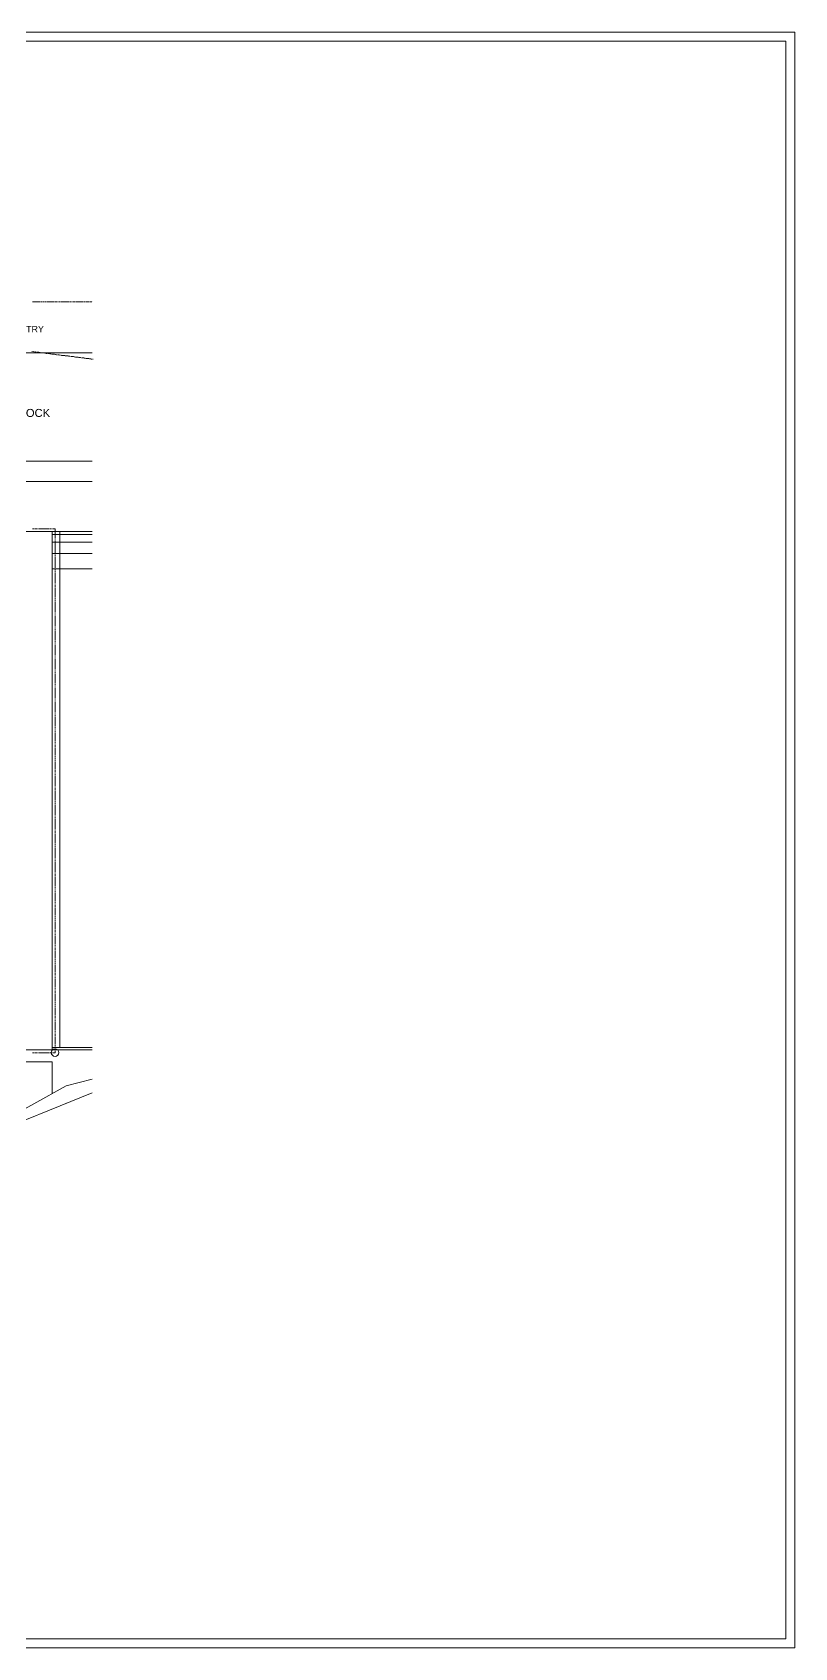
# Model space of a CAD drawing. Header units: inches. Extents: x 1969 to 240164, y 1364 to 46451.
# Drawn here: x 172269 to 184240, y 11732 to 37094 of the extents above; entities that cross this region are included whole.
import ezdxf

# ---------------------------------------------------------------- set-up
doc = ezdxf.new("R2010")
doc.units = ezdxf.units.IN
doc.header["$MEASUREMENT"] = 0
for name, color, linetype in [('PDF_0', 7, 'Continuous'), ('PDF_BH_Waste', 7, 'Continuous'), ('PDF_BOUNDARY', 7, 'Continuous'), ('PDF_earth cutting area', 7, 'Continuous'), ('PDF_ESElevation', 7, 'Continuous'), ('PDF_foot path', 7, 'Continuous'), ('PDF_Hach', 7, 'Continuous'), ('PDF_HAT', 7, 'Continuous'), ('PDF_ROAD', 7, 'Continuous'), ('PDF_TEX', 7, 'Continuous'), ('PDF_TEXT', 7, 'Continuous'), ('PDF_THIN-1', 7, 'Continuous'), ('PDF_TXT', 7, 'Continuous'), ('PDF_Wall', 7, 'Continuous')]:
    doc.layers.add(name, color=color, linetype=linetype)
doc.styles.add('PDF Swiss721BT-LightExtended', font='arial.ttf')

msp = doc.modelspace()

# ---------------------------------------------------------------- linework, layer by layer
at = {"layer": 'PDF_0', "lineweight": 0}
for points in [[(172271, 32864), (172281, 32864)], [(172288, 32864), (172302, 32864)], [(172309, 32864), (172319, 32864)], [(172326, 32864), (172339, 32864)], [(172346, 32864), (172356, 32864)], [(172363, 32864), (172377, 32864)], [(172384, 32864), (172394, 32864)], [(172401, 32864), (172414, 32864)], [(172421, 32864), (172431, 32864)], [(172438, 32864), (172452, 32864)], [(172459, 32864), (172469, 32864)], [(172476, 32864), (172489, 32864)], [(172496, 32864), (172506, 32864)], [(172513, 32864), (172527, 32864)], [(172534, 32864), (172544, 32864)], [(172551, 32864), (172564, 32864)], [(172571, 32864), (172581, 32864)], [(172588, 32864), (172602, 32864)], [(172609, 32864), (172619, 32864)], [(172626, 32864), (172639, 32864)], [(172646, 32864), (172656, 32864)], [(172663, 32864), (172677, 32864)], [(172684, 32864), (172694, 32864)], [(172701, 32864), (172714, 32864)], [(172721, 32864), (172731, 32864)], [(172738, 32864), (172752, 32864)], [(172759, 32864), (172769, 32864)], [(172776, 32864), (172789, 32864)], [(172796, 32864), (172806, 32864)], [(172813, 32864), (172827, 32864)], [(172834, 32864), (172844, 32864)], [(172851, 32864), (172864, 32864)], [(172871, 32864), (172881, 32864)], [(172888, 32864), (172902, 32864)], [(172909, 32864), (172919, 32864)], [(172926, 32864), (172939, 32864)], [(172946, 32864), (172956, 32864)], [(172963, 32864), (172977, 32864)], [(172984, 32864), (172994, 32864)], [(173001, 32864), (173014, 32864)], [(173021, 32864), (173031, 32864)], [(173038, 32864), (173052, 32864)], [(173059, 32864), (173069, 32864)], [(173076, 32864), (173089, 32864)], [(173096, 32864), (173106, 32864)], [(173113, 32864), (173127, 32864)], [(173133, 32864), (173144, 32864)], [(173151, 32864), (173164, 32864)], [(173171, 32864), (173181, 32864)], [(173188, 32864), (173202, 32864)], [(173208, 32864), (173210, 32864)], [(173210, 30362), (169121, 30362), (169063, 30362), (169063, 30383), (169121, 30383), (169121, 30982), (169063, 30982), (169063, 31003), (169121, 31003), (169121, 32063), (173210, 32063)], [(172581, 23473), (172581, 23470)], [(172547, 21114), (172547, 21114)], [(172813, 20286), (172813, 20283)]]:
    msp.add_lwpolyline(points, dxfattribs=at)
for points in [[(172275, 32080), (172264, 32083)], [(172295, 32077), (172281, 32080)], [(172312, 32077), (172302, 32077)], [(172332, 32073), (172319, 32077)], [(172349, 32070), (172339, 32073)], [(172370, 32070), (172356, 32070)], [(172387, 32066), (172377, 32066)], [(172407, 32063), (172394, 32066)], [(172424, 32063), (172414, 32063)], [(172445, 32060), (172431, 32060)], [(172462, 32056), (172448, 32060)], [(172482, 32056), (172469, 32056)], [(172499, 32053), (172486, 32053)], [(172517, 32049), (172506, 32053)], [(172537, 32049), (172523, 32049)], [(172554, 32046), (172544, 32046)], [(172574, 32043), (172561, 32046)], [(172592, 32039), (172581, 32043)], [(172612, 32039), (172598, 32039)], [(172629, 32036), (172619, 32039)], [(172649, 32032), (172636, 32036)], [(172667, 32032), (172653, 32032)], [(172687, 32029), (172673, 32032)], [(172704, 32026), (172690, 32029)], [(172721, 32026), (172711, 32026)], [(172741, 32022), (172728, 32022)], [(172759, 32019), (172748, 32022)], [(172779, 32019), (172765, 32019)], [(172796, 32015), (172786, 32015)], [(172816, 32012), (172803, 32015)], [(172834, 32012), (172823, 32012)], [(172854, 32008), (172840, 32008)], [(172871, 32005), (172857, 32008)], [(172891, 32005), (172878, 32005)], [(172909, 32002), (172895, 32002)], [(172926, 31998), (172915, 32002)], [(172946, 31995), (172932, 31998)], [(172963, 31995), (172953, 31995)], [(172984, 31991), (172970, 31995)], [(173001, 31988), (172990, 31991)], [(173021, 31988), (173007, 31988)], [(173038, 31985), (173028, 31988)], [(173059, 31981), (173045, 31985)], [(173076, 31981), (173065, 31981)], [(173096, 31978), (173082, 31978)], [(173113, 31974), (173099, 31978)], [(173133, 31974), (173120, 31974)], [(173151, 31971), (173137, 31971)], [(173168, 31968), (173157, 31971)], [(173188, 31968), (173174, 31968)], [(173205, 31964), (173195, 31964)], [(173226, 31961), (173212, 31964)]]:
    msp.add_lwpolyline(points, close=True, dxfattribs=at)
at = {"layer": 'PDF_BH_Waste', "lineweight": 0}
for points in [[(148371, 11732), (184240, 11732), (184240, 37094), (148371, 37094)], [(148511, 11872), (184100, 11872), (184100, 36954), (148511, 36954)]]:
    msp.add_lwpolyline(points, close=True, dxfattribs=at)
at = {"layer": 'PDF_BOUNDARY', "lineweight": 0}
msp.add_lwpolyline([(173210, 20445), (169803, 19064)], dxfattribs=at)
at = {"layer": 'PDF_earth cutting area', "lineweight": 0}
msp.add_lwpolyline([(169613, 19064), (169977, 19178), (170867, 19642), (171784, 19986), (172803, 20555), (173210, 20660)], dxfattribs=at)
at = {"layer": 'PDF_ESElevation', "lineweight": 0}
msp.add_lwpolyline([(172581, 29254), (172701, 29254), (172701, 21155)], dxfattribs=at)
at = {"layer": 'PDF_foot path', "lineweight": 0}
msp.add_lwpolyline([(170182, 20930), (172581, 20930), (172581, 20432)], dxfattribs=at)
at = {"layer": 'PDF_Hach', "lineweight": 0}
for points in [[(172581, 29254), (173210, 29254)], [(172581, 29210), (173210, 29210)], [(172581, 29091), (173210, 29091)], [(172581, 28910), (173210, 28910)], [(172581, 28668), (173210, 28668)]]:
    msp.add_lwpolyline(points, dxfattribs=at)
at = {"layer": 'PDF_HAT', "lineweight": 0}
msp.add_lwpolyline([(170182, 24772), (170182, 22737), (170182, 21718), (170427, 21718), (170427, 21118), (171385, 21118), (171862, 21118), (172581, 21118), (172581, 29254), (170212, 29254), (170182, 29254), (170182, 25194), (170001, 25194), (170001, 24772)], close=True, dxfattribs=at)
at = {"layer": 'PDF_ROAD', "lineweight": 0}
msp.add_lwpolyline([(171000, 29254), (172581, 29254), (172581, 21118), (170434, 21118), (170434, 21718), (170182, 21718), (170182, 24772), (170001, 24772), (170001, 25194), (170182, 25194), (170182, 28804)], dxfattribs=at)
at = {"layer": 'PDF_TEX', "lineweight": 0}
for points in [[(173210, 30042), (168982, 30042)], [(172581, 27148), (172581, 29254), (170212, 29254), (170182, 29254), (170182, 27148)]]:
    msp.add_lwpolyline(points, dxfattribs=at)
at = {"layer": 'PDF_THIN-1', "lineweight": 0}
for points in [[(172581, 21155), (173210, 21155)], [(172581, 21118), (173210, 21118)]]:
    msp.add_lwpolyline(points, dxfattribs=at)
at = {"layer": 'PDF_TXT', "lineweight": 0}
for points in [[(172288, 29299), (172275, 29299)], [(172305, 29299), (172295, 29299)], [(172326, 29299), (172312, 29299)], [(172343, 29299), (172332, 29299)], [(172363, 29299), (172349, 29299)], [(172380, 29299), (172370, 29299)], [(172401, 29299), (172387, 29299)], [(172418, 29299), (172407, 29299)], [(172438, 29299), (172424, 29299)], [(172455, 29299), (172445, 29299)], [(172476, 29299), (172462, 29299)], [(172493, 29299), (172482, 29299)], [(172513, 29299), (172499, 29299)], [(172530, 29299), (172520, 29299)], [(172551, 29299), (172537, 29299)], [(172568, 29299), (172557, 29299)], [(172588, 29299), (172574, 29299)], [(172605, 29299), (172595, 29299)], [(172626, 29285), (172626, 29299), (172612, 29299)], [(172626, 29268), (172626, 29278)], [(172626, 29247), (172626, 29261)], [(172626, 29230), (172626, 29241)], [(172626, 29210), (172626, 29224)], [(172626, 29193), (172626, 29203)], [(172626, 29172), (172626, 29186)], [(172626, 29155), (172626, 29166)], [(172626, 29135), (172626, 29149)], [(172626, 29118), (172626, 29128)], [(172626, 29097), (172626, 29111)], [(172626, 29080), (172626, 29091)], [(172626, 29060), (172626, 29074)], [(172626, 29043), (172626, 29053)], [(172626, 29022), (172626, 29036)], [(172626, 29005), (172626, 29016)], [(172626, 28985), (172626, 28999)], [(172626, 28968), (172626, 28978)], [(172626, 28947), (172626, 28961)], [(172626, 28930), (172626, 28941)], [(172626, 28910), (172626, 28924)], [(172626, 28893), (172626, 28903)], [(172626, 28872), (172626, 28886)], [(172626, 28855), (172626, 28866)], [(172626, 28835), (172626, 28849)], [(172626, 28818), (172626, 28828)], [(172626, 28797), (172626, 28811)], [(172626, 28780), (172626, 28791)], [(172626, 28760), (172626, 28774)], [(172626, 28743), (172626, 28753)], [(172626, 28722), (172626, 28736)], [(172626, 28705), (172626, 28716)], [(172626, 28685), (172626, 28699)], [(172626, 28668), (172626, 28678)], [(172626, 28647), (172626, 28661)], [(172626, 28630), (172626, 28641)], [(172626, 28610), (172626, 28624)], [(172626, 28593), (172626, 28603)], [(172626, 28573), (172626, 28586)], [(172626, 28555), (172626, 28566)], [(172626, 28535), (172626, 28549)], [(172626, 28518), (172626, 28528)], [(172626, 28498), (172626, 28511)], [(172626, 28480), (172626, 28491)], [(172626, 28460), (172626, 28474)], [(172626, 28443), (172626, 28453)], [(172626, 28423), (172626, 28436)], [(172626, 28405), (172626, 28416)], [(172626, 28385), (172626, 28399)], [(172626, 28368), (172626, 28378)], [(172626, 28348), (172626, 28361)], [(172626, 28330), (172626, 28341)], [(172626, 28310), (172626, 28324)], [(172626, 28293), (172626, 28303)], [(172626, 28273), (172626, 28286)], [(172626, 28255), (172626, 28266)], [(172626, 28235), (172626, 28249)], [(172626, 28218), (172626, 28228)], [(172626, 28198), (172626, 28211)], [(172626, 28180), (172626, 28191)], [(172626, 28160), (172626, 28174)], [(172626, 28143), (172626, 28153)], [(172626, 28123), (172626, 28136)], [(172626, 28106), (172626, 28116)], [(172626, 28085), (172626, 28099)], [(172626, 28068), (172626, 28078)], [(172626, 28048), (172626, 28061)], [(172626, 28031), (172626, 28041)], [(172626, 28010), (172626, 28024)], [(172626, 27993), (172626, 28003)], [(172626, 27973), (172626, 27986)], [(172626, 27956), (172626, 27966)], [(172626, 27935), (172626, 27949)], [(172626, 27918), (172626, 27928)], [(172626, 27898), (172626, 27911)], [(172626, 27881), (172626, 27891)], [(172626, 27860), (172626, 27874)], [(172626, 27843), (172626, 27853)], [(172626, 27823), (172626, 27836)], [(172626, 27806), (172626, 27816)], [(172626, 27785), (172626, 27799)], [(172626, 27768), (172626, 27778)], [(172626, 27748), (172626, 27761)], [(172626, 27731), (172626, 27741)], [(172626, 27710), (172626, 27724)], [(172626, 27693), (172626, 27703)], [(172626, 27673), (172626, 27686)], [(172626, 27656), (172626, 27666)], [(172626, 27635), (172626, 27649)], [(172626, 27618), (172626, 27628)], [(172626, 27598), (172626, 27611)], [(172626, 27581), (172626, 27591)], [(172626, 27560), (172626, 27574)], [(172626, 27543), (172626, 27553)], [(172626, 27523), (172626, 27536)], [(172626, 27506), (172626, 27516)], [(172626, 27485), (172626, 27499)], [(172626, 27468), (172626, 27478)], [(172626, 27448), (172626, 27461)], [(172626, 27431), (172626, 27441)], [(172626, 27410), (172626, 27424)], [(172626, 27393), (172626, 27403)], [(172626, 27373), (172626, 27386)], [(172626, 27356), (172626, 27366)], [(172626, 27335), (172626, 27349)], [(172626, 27318), (172626, 27328)], [(172626, 27298), (172626, 27311)], [(172626, 27281), (172626, 27291)], [(172626, 27260), (172626, 27274)], [(172626, 27243), (172626, 27253)], [(172626, 27223), (172626, 27236)], [(172626, 27206), (172626, 27216)], [(172626, 27185), (172626, 27199)], [(172626, 27168), (172626, 27178)], [(172626, 27148), (172626, 27161)], [(172626, 27131), (172626, 27141)], [(172626, 27110), (172626, 27124)], [(172626, 27093), (172626, 27103)], [(172626, 27073), (172626, 27086)], [(172626, 27056), (172626, 27066)], [(172626, 27035), (172626, 27049)], [(172626, 27018), (172626, 27028)], [(172626, 26998), (172626, 27011)], [(172626, 26981), (172626, 26991)], [(172626, 26960), (172626, 26974)], [(172626, 26943), (172626, 26953)], [(172626, 26923), (172626, 26936)], [(172626, 26906), (172626, 26916)], [(172626, 26885), (172626, 26899)], [(172626, 26868), (172626, 26878)], [(172626, 26848), (172626, 26861)], [(172626, 26831), (172626, 26841)], [(172626, 26810), (172626, 26824)], [(172626, 26793), (172626, 26803)], [(172626, 26773), (172626, 26786)], [(172626, 26756), (172626, 26766)], [(172626, 26735), (172626, 26749)], [(172626, 26718), (172626, 26728)], [(172626, 26698), (172626, 26711)], [(172626, 26681), (172626, 26691)], [(172626, 26660), (172626, 26674)], [(172626, 26643), (172626, 26653)], [(172626, 26623), (172626, 26636)], [(172626, 26606), (172626, 26616)], [(172626, 26585), (172626, 26599)], [(172626, 26568), (172626, 26578)], [(172626, 26548), (172626, 26561)], [(172626, 26531), (172626, 26541)], [(172626, 26510), (172626, 26524)], [(172626, 26493), (172626, 26503)], [(172626, 26473), (172626, 26486)], [(172626, 26456), (172626, 26466)], [(172626, 26435), (172626, 26449)], [(172626, 26418), (172626, 26428)], [(172626, 26398), (172626, 26411)], [(172626, 26381), (172626, 26391)], [(172626, 26360), (172626, 26374)], [(172626, 26343), (172626, 26353)], [(172626, 26323), (172626, 26336)], [(172626, 26306), (172626, 26316)], [(172626, 26285), (172626, 26299)], [(172626, 26268), (172626, 26278)], [(172626, 26248), (172626, 26261)], [(172626, 26231), (172626, 26241)], [(172626, 26210), (172626, 26224)], [(172626, 26193), (172626, 26203)], [(172626, 26173), (172626, 26186)], [(172626, 26156), (172626, 26166)], [(172626, 26135), (172626, 26149)], [(172626, 26118), (172626, 26128)], [(172626, 26098), (172626, 26111)], [(172626, 26081), (172626, 26091)], [(172626, 26060), (172626, 26074)], [(172626, 26043), (172626, 26053)], [(172626, 26023), (172626, 26036)], [(172626, 26006), (172626, 26016)], [(172626, 25985), (172626, 25999)], [(172626, 25968), (172626, 25978)], [(172626, 25948), (172626, 25961)], [(172626, 25931), (172626, 25941)], [(172626, 25910), (172626, 25924)], [(172626, 25893), (172626, 25903)], [(172626, 25873), (172626, 25886)], [(172626, 25856), (172626, 25866)], [(172626, 25835), (172626, 25849)], [(172626, 25818), (172626, 25828)], [(172626, 25798), (172626, 25811)], [(172626, 25781), (172626, 25791)], [(172626, 25760), (172626, 25774)], [(172626, 25743), (172626, 25753)], [(172626, 25723), (172626, 25736)], [(172626, 25706), (172626, 25716)], [(172626, 25685), (172626, 25699)], [(172626, 25668), (172626, 25679)], [(172626, 25648), (172626, 25661)], [(172626, 25631), (172626, 25641)], [(172626, 25610), (172626, 25624)], [(172626, 25593), (172626, 25604)], [(172626, 25573), (172626, 25586)], [(172626, 25556), (172626, 25566)], [(172626, 25535), (172626, 25549)], [(172626, 25518), (172626, 25529)], [(172626, 25498), (172626, 25511)], [(172626, 25481), (172626, 25491)], [(172626, 25460), (172626, 25474)], [(172626, 25443), (172626, 25454)], [(172626, 25423), (172626, 25436)], [(172626, 25406), (172626, 25416)], [(172626, 25385), (172626, 25399)], [(172626, 25368), (172626, 25379)], [(172626, 25348), (172626, 25361)], [(172626, 25331), (172626, 25341)], [(172626, 25310), (172626, 25324)], [(172626, 25293), (172626, 25304)], [(172626, 25273), (172626, 25287)], [(172626, 25256), (172626, 25266)], [(172626, 25235), (172626, 25249)], [(172626, 25218), (172626, 25229)], [(172626, 25198), (172626, 25212)], [(172626, 25181), (172626, 25191)], [(172626, 25160), (172626, 25174)], [(172626, 25143), (172626, 25154)], [(172626, 25123), (172626, 25137)], [(172626, 25106), (172626, 25116)], [(172626, 25085), (172626, 25099)], [(172626, 25068), (172626, 25079)], [(172626, 25048), (172626, 25062)], [(172626, 25031), (172626, 25041)], [(172626, 25010), (172626, 25024)], [(172626, 24993), (172626, 25004)], [(172626, 24973), (172626, 24987)], [(172626, 24956), (172626, 24966)], [(172626, 24935), (172626, 24949)], [(172626, 24918), (172626, 24929)], [(172626, 24898), (172626, 24912)], [(172626, 24881), (172626, 24891)], [(172626, 24860), (172626, 24874)], [(172626, 24843), (172626, 24854)], [(172626, 24823), (172626, 24837)], [(172626, 24806), (172626, 24816)], [(172626, 24785), (172626, 24799)], [(172626, 24768), (172626, 24779)], [(172626, 24748), (172626, 24762)], [(172626, 24731), (172626, 24741)], [(172626, 24710), (172626, 24724)], [(172626, 24693), (172626, 24704)], [(172626, 24673), (172626, 24687)], [(172626, 24656), (172626, 24666)], [(172626, 24635), (172626, 24649)], [(172626, 24618), (172626, 24629)], [(172626, 24598), (172626, 24612)], [(172626, 24581), (172626, 24591)], [(172626, 24560), (172626, 24574)], [(172626, 24543), (172626, 24554)], [(172626, 24523), (172626, 24537)], [(172626, 24506), (172626, 24516)], [(172626, 24485), (172626, 24499)], [(172626, 24468), (172626, 24479)], [(172626, 24448), (172626, 24462)], [(172626, 24431), (172626, 24441)], [(172626, 24410), (172626, 24424)], [(172626, 24393), (172626, 24404)], [(172626, 24373), (172626, 24387)], [(172626, 24356), (172626, 24366)], [(172626, 24335), (172626, 24349)], [(172626, 24318), (172626, 24329)], [(172626, 24298), (172626, 24312)], [(172626, 24281), (172626, 24291)], [(172626, 24260), (172626, 24274)], [(172626, 24243), (172626, 24254)], [(172626, 24223), (172626, 24237)], [(172626, 24206), (172626, 24216)], [(172626, 24185), (172626, 24199)], [(172626, 24168), (172626, 24179)], [(172626, 24148), (172626, 24162)], [(172626, 24131), (172626, 24141)], [(172626, 24110), (172626, 24124)], [(172626, 24093), (172626, 24104)], [(172626, 24073), (172626, 24087)], [(172626, 24056), (172626, 24066)], [(172626, 24036), (172626, 24049)], [(172626, 24018), (172626, 24029)], [(172626, 23998), (172626, 24012)], [(172626, 23981), (172626, 23991)], [(172626, 23961), (172626, 23974)], [(172626, 23943), (172626, 23954)], [(172626, 23923), (172626, 23937)], [(172626, 23906), (172626, 23916)], [(172626, 23886), (172626, 23899)], [(172626, 23868), (172626, 23879)], [(172626, 23848), (172626, 23862)], [(172626, 23831), (172626, 23841)], [(172626, 23811), (172626, 23824)], [(172626, 23793), (172626, 23804)], [(172626, 23773), (172626, 23787)], [(172626, 23756), (172626, 23766)], [(172626, 23736), (172626, 23749)], [(172626, 23718), (172626, 23729)], [(172626, 23698), (172626, 23712)], [(172626, 23681), (172626, 23691)], [(172626, 23661), (172626, 23674)], [(172626, 23644), (172626, 23654)], [(172626, 23623), (172626, 23637)], [(172626, 23606), (172626, 23616)], [(172626, 23586), (172626, 23599)], [(172626, 23569), (172626, 23579)], [(172626, 23548), (172626, 23562)], [(172626, 23531), (172626, 23541)], [(172626, 23511), (172626, 23524)], [(172626, 23494), (172626, 23504)], [(172626, 23473), (172626, 23487)], [(172626, 23456), (172626, 23466)], [(172626, 23436), (172626, 23449)], [(172626, 23419), (172626, 23429)], [(172626, 23398), (172626, 23412)], [(172626, 23381), (172626, 23391)], [(172626, 23361), (172626, 23374)], [(172626, 23344), (172626, 23354)], [(172626, 23323), (172626, 23337)], [(172626, 23306), (172626, 23316)], [(172626, 23286), (172626, 23299)], [(172626, 23269), (172626, 23279)], [(172626, 23248), (172626, 23262)], [(172626, 23231), (172626, 23241)], [(172626, 23211), (172626, 23224)], [(172626, 23194), (172626, 23204)], [(172626, 23173), (172626, 23187)], [(172626, 23156), (172626, 23166)], [(172626, 23136), (172626, 23149)], [(172626, 23119), (172626, 23129)], [(172626, 23098), (172626, 23112)], [(172626, 23081), (172626, 23091)], [(172626, 23061), (172626, 23074)], [(172626, 23044), (172626, 23054)], [(172626, 23023), (172626, 23037)], [(172626, 23006), (172626, 23016)], [(172626, 22986), (172626, 22999)], [(172626, 22969), (172626, 22979)], [(172626, 22948), (172626, 22962)], [(172626, 22931), (172626, 22941)], [(172626, 22911), (172626, 22924)], [(172626, 22894), (172626, 22904)], [(172626, 22873), (172626, 22887)], [(172626, 22856), (172626, 22866)], [(172626, 22836), (172626, 22849)], [(172626, 22819), (172626, 22829)], [(172626, 22798), (172626, 22812)], [(172626, 22781), (172626, 22791)], [(172626, 22761), (172626, 22774)], [(172626, 22744), (172626, 22754)], [(172626, 22723), (172626, 22737)], [(172626, 22706), (172626, 22716)], [(172626, 22686), (172626, 22699)], [(172626, 22669), (172626, 22679)], [(172626, 22648), (172626, 22662)], [(172626, 22631), (172626, 22641)], [(172626, 22611), (172626, 22624)], [(172626, 22594), (172626, 22604)], [(172626, 22573), (172626, 22587)], [(172626, 22556), (172626, 22566)], [(172626, 22536), (172626, 22549)], [(172626, 22519), (172626, 22529)], [(172626, 22498), (172626, 22512)], [(172626, 22481), (172626, 22491)], [(172626, 22461), (172626, 22474)], [(172626, 22444), (172626, 22454)], [(172626, 22423), (172626, 22437)], [(172626, 22406), (172626, 22416)], [(172626, 22386), (172626, 22399)], [(172626, 22369), (172626, 22379)], [(172626, 22348), (172626, 22362)], [(172626, 22331), (172626, 22341)], [(172626, 22311), (172626, 22324)], [(172626, 22294), (172626, 22304)], [(172626, 22273), (172626, 22287)], [(172626, 22256), (172626, 22266)], [(172626, 22236), (172626, 22249)], [(172626, 22219), (172626, 22229)], [(172626, 22198), (172626, 22212)], [(172626, 22181), (172626, 22191)], [(172626, 22161), (172626, 22174)], [(172626, 22144), (172626, 22154)], [(172626, 22123), (172626, 22137)], [(172626, 22106), (172626, 22116)], [(172626, 22086), (172626, 22099)], [(172626, 22069), (172626, 22079)], [(172626, 22048), (172626, 22062)], [(172626, 22031), (172626, 22041)], [(172626, 22011), (172626, 22024)], [(172626, 21994), (172626, 22004)], [(172626, 21973), (172626, 21987)], [(172626, 21956), (172626, 21966)], [(172626, 21936), (172626, 21949)], [(172626, 21919), (172626, 21929)], [(172626, 21898), (172626, 21912)], [(172626, 21881), (172626, 21891)], [(172626, 21861), (172626, 21874)], [(172626, 21844), (172626, 21854)], [(172626, 21823), (172626, 21837)], [(172626, 21806), (172626, 21816)], [(172626, 21786), (172626, 21799)], [(172626, 21769), (172626, 21779)], [(172626, 21748), (172626, 21762)], [(172626, 21731), (172626, 21741)], [(172626, 21711), (172626, 21724)], [(172626, 21694), (172626, 21704)], [(172626, 21673), (172626, 21687)], [(172626, 21656), (172626, 21666)], [(172626, 21636), (172626, 21649)], [(172626, 21619), (172626, 21629)], [(172626, 21598), (172626, 21612)], [(172626, 21581), (172626, 21591)], [(172626, 21561), (172626, 21574)], [(172626, 21544), (172626, 21554)], [(172626, 21523), (172626, 21537)], [(172626, 21506), (172626, 21516)], [(172626, 21486), (172626, 21499)], [(172626, 21469), (172626, 21479)], [(172626, 21448), (172626, 21462)], [(172626, 21431), (172626, 21441)], [(172626, 21411), (172626, 21424)], [(172626, 21394), (172626, 21404)], [(172626, 21373), (172626, 21387)], [(172626, 21356), (172626, 21366)], [(172626, 21336), (172626, 21349)], [(172626, 21319), (172626, 21329)], [(172626, 21298), (172626, 21312)], [(172275, 21073), (172288, 21073)], [(172295, 21073), (172305, 21073)], [(172312, 21073), (172326, 21073)], [(172332, 21073), (172343, 21073)], [(172349, 21073), (172363, 21073)], [(172370, 21073), (172380, 21073)], [(172387, 21073), (172401, 21073)], [(172407, 21073), (172418, 21073)], [(172424, 21073), (172438, 21073)], [(172445, 21073), (172455, 21073)], [(172462, 21073), (172476, 21073)], [(172482, 21073), (172493, 21073)], [(172499, 21073), (172513, 21073)], [(172520, 21073), (172530, 21073)], [(172537, 21073), (172551, 21073)], [(172557, 21073), (172568, 21073)], [(172574, 21073), (172588, 21073)], [(172595, 21073), (172605, 21073)], [(172612, 21073), (172626, 21073), (172626, 21087)], [(172626, 21281), (172626, 21291)], [(172626, 21261), (172626, 21274)], [(172626, 21244), (172626, 21254)], [(172626, 21223), (172626, 21237)], [(172626, 21206), (172626, 21217)], [(172626, 21186), (172626, 21199)], [(172626, 21169), (172626, 21179)], [(172626, 21148), (172626, 21162)], [(172626, 21131), (172626, 21142)], [(172626, 21111), (172626, 21124)], [(172626, 21090), (172626, 21104)]]:
    msp.add_lwpolyline(points, dxfattribs=at)
at = {"layer": 'PDF_Wall', "lineweight": 0}
msp.add_circle((172627, 21075), 59.7, dxfattribs=at)

# ---------------------------------------------------------------- texts
at = {"layer": 'PDF_TEXT', "attachment_point": 4, "style": 'PDF Swiss721BT-LightExtended'}
for s, insert, char_height in [('MAIN ENTRY', (171592, 32434), 99.7), ('HOSTEL BLOCK', (171203, 31117), 125.62)]:
    msp.add_mtext(s, dxfattribs=dict(at, insert=insert, char_height=char_height))

doc.saveas('drawing.dxf')
